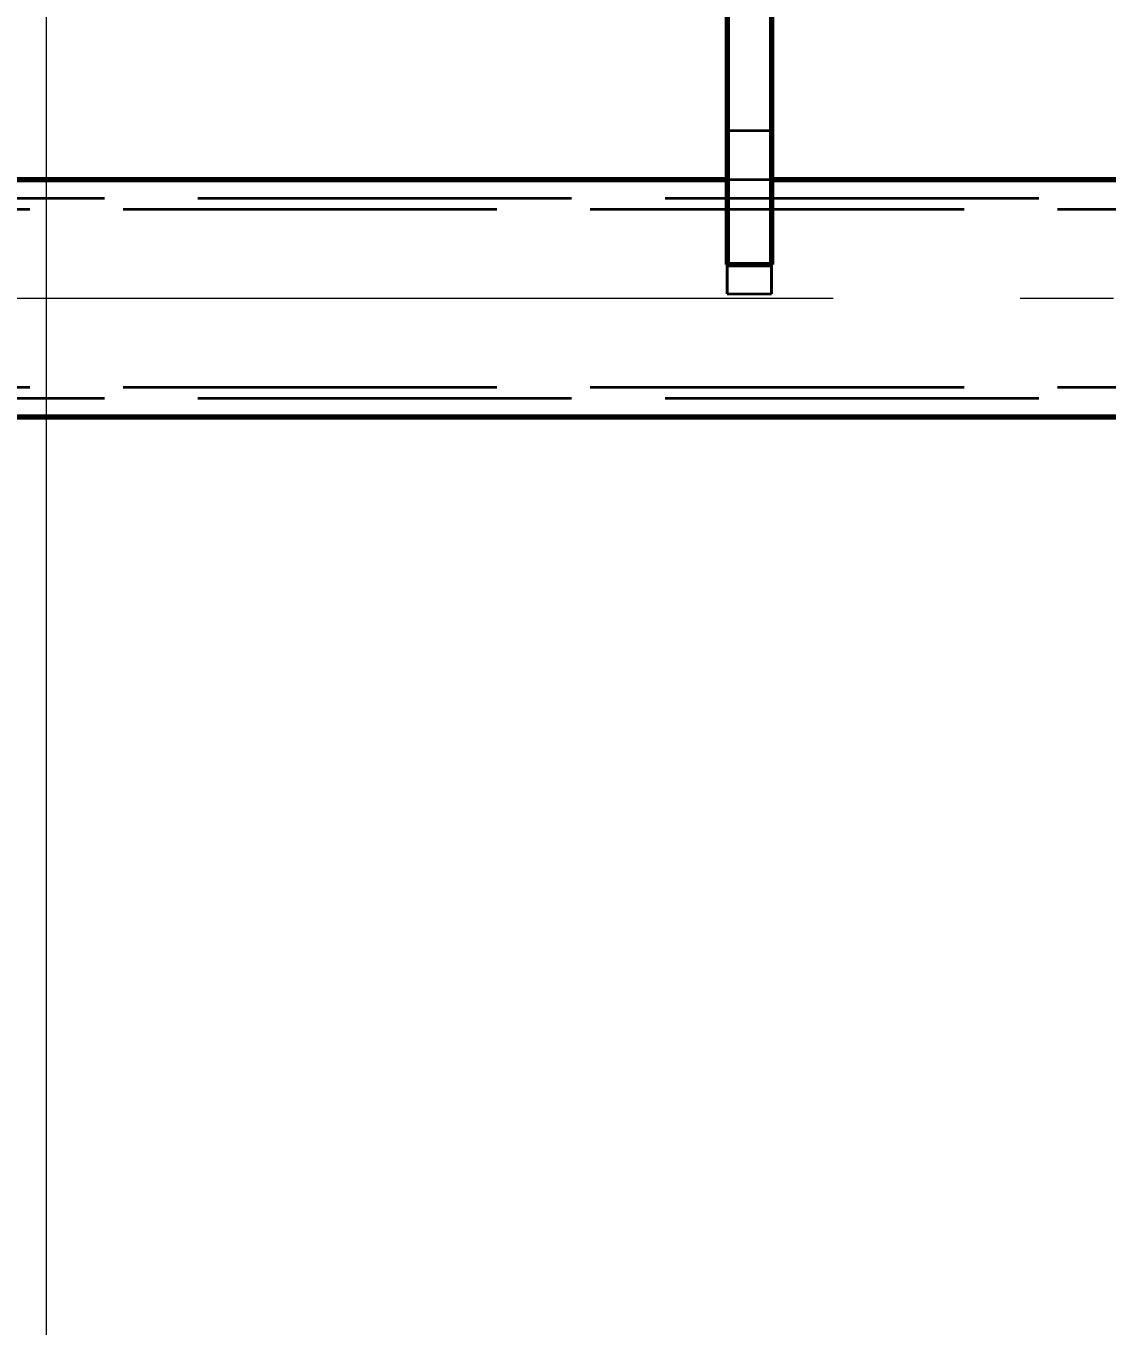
# Model space of a CAD drawing. Header units: millimetres. Extents: x 0 to 2208, y 0 to 420.
# Drawn here: x 76.44 to 88.01, y 64.73 to 78.65 of the extents above; entities that cross this region are included whole.
import ezdxf

# ---------------------------------------------------------------- set-up
doc = ezdxf.new("R2010")
doc.units = ezdxf.units.MM
doc.linetypes.add('IRAM-E-TRAZOS', pattern=[5, 4, -1])
doc.linetypes.add('IRAM-F-TRAZO-PUNTO', pattern=[20, 15, -2, 1, -2])
for name, color, linetype, lineweight in [('01-VISIBLE', 7, 'CONTINUOUS', 70), ('02-OCULTA', 4, 'IRAM-E-TRAZOS', 35), ('03-EJE', 1, 'IRAM-F-TRAZO-PUNTO', 18), ('04-COTA', 3, 'CONTINUOUS', 18)]:
    doc.layers.add(name, color=color, linetype=linetype, lineweight=lineweight)
doc.styles.add('ISO3098', font='isocpeur.ttf')
doc.dimstyles.new('FLAMA-IRAM', dxfattribs={"dimtxt": 3.5, "dimasz": 3.5, "dimexe": 2, "dimexo": 1.5, "dimgap": 1, "dimtad": 1, "dimdec": 1, "dimtxsty": 'ISO3098', "dimblk": 'IRAM_FLECHA', "dimblk1": 'IRAM_FLECHA', "dimblk2": 'IRAM_FLECHA', "dimcen": 2.5, "dimclrd": 256, "dimclre": 256, "dimclrt": 256, "dimazin": 3, "dimtfac": 1, "dimtmove": 0, "dimatfit": 3, "dimlwd": 18, "dimlwe": 18})

# ---------------------------------------------------------------- blocks, each defined once
blk = doc.blocks.new('IRAM_FLECHA')
blk.add_solid([(0, 0), (-1, 0.125), (-1, -0.125)])

msp = doc.modelspace()

# ---------------------------------------------------------------- linework, layer by layer
at = {"layer": '01-VISIBLE'}
for p, q in [((83.947, 80.523), (83.947, 76.095)), ((84.422, 80.297), (84.422, 76.095)), ((73.284, 77.004), (83.947, 77.004)), ((84.422, 77.004), (96.547, 77.004)), ((83.947, 76.095), (84.422, 76.095)), ((73.284, 74.464), (107.684, 74.464))]:
    msp.add_line(p, q, dxfattribs=at)
at = {"layer": '02-OCULTA'}
for p, q in [((83.947, 75.78), (83.947, 80.647)), ((84.422, 75.78), (84.422, 80.404)), ((83.947, 77.53), (83.947, 75.78)), ((83.947, 76.095), (83.947, 77.53)), ((83.947, 77.53), (84.422, 77.53)), ((84.422, 77.53), (84.422, 75.78)), ((84.422, 76.095), (84.422, 77.53)), ((83.947, 77.004), (84.422, 77.004)), ((73.284, 76.804), (107.684, 76.804)), ((67.484, 76.687), (113.484, 76.687)), ((83.947, 75.78), (84.422, 75.78)), ((67.484, 74.782), (113.484, 74.782)), ((73.284, 74.664), (107.684, 74.664))]:
    msp.add_line(p, q, dxfattribs=at)
at = {"layer": '03-EJE'}
msp.add_line((70.084, 75.734), (110.884, 75.734), dxfattribs=at)

# ---------------------------------------------------------------- dimensions: what is measured, and where the dimension line sits
at = {"layer": '04-COTA'}
for base, p1, p2, override in [((76.659, 50.734), (76.659, 92.829), (104.309, 92.829), {"dimlfac": 10, "dimpost": '%%c<>'}), ((70.384, 41.734), (70.384, 75.734), (110.584, 75.734), {"dimlfac": 10, "dimpost": 'trocha <>'})]:
    msp.add_linear_dim(base=base, p1=p1, p2=p2, dimstyle='FLAMA-IRAM', override=override, dxfattribs=at).render()

doc.saveas('drawing.dxf')
